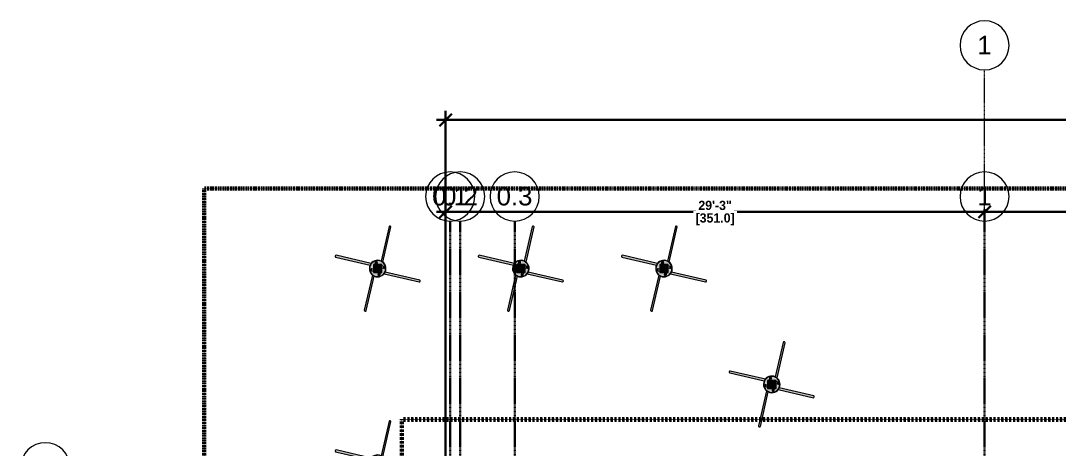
# Model space of a CAD drawing. Header units: inches. Extents: x -4124 to -1807, y 11006 to 12379.
# Drawn here: x -4109 to -3433, y 12099 to 12378 of the extents above; entities that cross this region are included whole.
import ezdxf

# ---------------------------------------------------------------- set-up
doc = ezdxf.new("R2010")
doc.units = ezdxf.units.IN
doc.header["$MEASUREMENT"] = 0
for name, pattern in [('Dash 1_16_', [0.125, 0.0625, -0.0625]), ('Double Dash 3_8_', [1, 0.375, -0.125, 0.125, -0.125, 0.125, -0.125]), ('Grid Line 1_2_', [0.875, 0.5, -0.125, 0.125, -0.125]), ('Grid Line 1_2__2_', [0.875, 0.5, -0.125, 0.125, -0.125])]:
    doc.linetypes.add(name, pattern=pattern)
for name, color, linetype, lineweight in [('0-1', 7, 'Continuous', 5), ('0-3', 130, 'Double Dash 3_8_', 60), ('0-4', 165, 'Continuous', 5), ('0-5', 8, 'Continuous', 9), ('A-ANNO-DIMS-1', 211, 'Continuous', 30), ('C-PROP-LINE-1', 130, 'Double Dash 3_8_', 60), ('C-PROP-LINE-2', 130, 'Dash 1_16_', 60), ('S-FNDN-3', 7, 'Continuous', 9), ('S-FNDN-5', 31, 'Continuous', 9), ('S-GRID-1', 1, 'Grid Line 1_2_', 9), ('S-GRID-2', 1, 'Grid Line 1_2__2_', 30), ('S-GRID-IDEN', 1, 'Continuous', 9), ('S-GRID-IDEN-1', 147, 'Continuous', 9)]:
    doc.layers.add(name, color=color, linetype=linetype, lineweight=lineweight)
doc.styles.add('Arial', font='arial.ttf', dxfattribs={"height": 12})
doc.styles.add('Century Gothic_B', font='GOTHICB.TTF', dxfattribs={"height": 6})
doc.dimstyles.new('OD__1_16__Tol__', dxfattribs={"dimscale": 12, "dimtxt": 6.26501, "dimasz": 0.666667, "dimexe": 0.5, "dimexo": 0.333333, "dimgap": 0.083333, "dimtad": 1, "dimdec": 4, "dimrnd": 0.0625, "dimzin": 3, "dimdsep": 46, "dimlunit": 4, "dimtxsty": 'Century Gothic_B', "dimblk1": 'OBLIQUE', "dimblk2": 'OBLIQUE', "dimsah": 1, "dimcen": 0.09, "dimdle": 0.5, "dimazin": 0, "dimtfac": 1, "dimtdec": 4, "dimtix": 1, "dimtmove": 0, "dimatfit": 3, "dimfxl": 1, "dimtvp": 1, "dimtfill": 1, "dimfrac": 2, "dimtolj": 1, "dimtzin": 0, "dimlwd": 30, "dimlwe": 30, "dimarcsym": 2})

# ---------------------------------------------------------------- blocks, each defined once
blk = doc.blocks.new('Family - ___-1878357-ENLARGED FLOOR PLAN - BASEMENT - EAST')
at = {"layer": 'C-PROP-LINE-1'}
for p, q in [((-3989.61, 12268.69), (-1871.63, 12268.69)), ((-3989.61, 12268.69), (-3989.45, 12118.59)), ((-3989.45, 12118.59), (-3989.42, 12089.69))]:
    blk.add_line(p, q, dxfattribs=at)
blk = doc.blocks.new('Family - ___-2835860-ENLARGED FLOOR PLAN - BASEMENT - EAST')
at = {"layer": 'C-PROP-LINE-2'}
for p in [(-2638.11, 12118.09), (-3860.72, 11547.59)]:
    blk.add_line(p, (-3860.72, 12118.09), dxfattribs=at)
blk = doc.blocks.new('Family - ___-2835932-ENLARGED FLOOR PLAN - BASEMENT - EAST')
at = {"layer": 'C-PROP-LINE-2'}
for p in [(-2067.92, 12118.59), (-3860.72, 11070.36)]:
    blk.add_line(p, (-3860.72, 12118.59), dxfattribs=at)
blk = doc.blocks.new('Grid - Grid Head - Circle-50561-ENLARGED FLOOR PLAN - BASEMENT - EAST')
at = {"layer": 'S-GRID-IDEN-1'}
for start, end in [(360, 180), (180, 360)]:
    blk.add_arc((0, 0), 0.25, start, end, dxfattribs=at)
blk = doc.blocks.new('CTR - 1st Phase - Shell_rvt-1-ENLARGED FLOOR PLAN - BASEMENT - EAST')
at = {"layer": 'S-GRID-1'}
blk.add_line((-3481.32, 11005.88), (-3481.32, 12345.93), dxfattribs=at)
at = {"layer": '0-3'}
for name in ['Family - ___-1878357-ENLARGED FLOOR PLAN - BASEMENT - EAST', 'Family - ___-2835932-ENLARGED FLOOR PLAN - BASEMENT - EAST', 'Family - ___-2835860-ENLARGED FLOOR PLAN - BASEMENT - EAST']:
    blk.add_blockref(name, (0, 0), dxfattribs=at)
at = {"layer": '0-4', "xscale": 63.99999999999997, "yscale": 63.99999999999997, "zscale": 63.99999999999997}
blk.add_blockref('Grid - Grid Head - Circle-50561-ENLARGED FLOOR PLAN - BASEMENT - EAST', (-3481.32, 12361.93), dxfattribs=at)
at = {"layer": 'S-GRID-IDEN', "insert": (-3486.08, 12368.12), "char_height": 12, "width": 11.312, "attachment_point": 1, "style": 'Arial'}
blk.add_mtext('1', dxfattribs=at)
blk = doc.blocks.new('316600 - Special Foundations - Diamond Pier - Generic - 316600 - Special Foundations - Diamond Pier - Generic-562664-ENLARGED FLOOR PLAN - BASEMENT - EAST')
at = {"layer": 'S-FNDN-5'}
h = blk.add_hatch(color=256, dxfattribs=at)
h.paths.add_polyline_path([(0.2, -4.04), (0.25, -3.92), (0.34, -3.82), (0.46, -3.75), (0.6, -3.7), (0.76, -3.69), (0.92, -3.71), (1.09, -2.99), (0.75, -3.05), (0.6, -3.12), (0.42, -3.29), (0.39, -3.32), (0.34, -3.45), (0.25, -3.83)], flags=0)
h.paths.add_polyline_path([(2.83, 4.55), (8.18, 27.69), (8.02, 27.71), (7.84, 27.69), (7.69, 27.64), (7.58, 27.56), (7.5, 27.45), (7.43, 27.21), (2.28, 4.86), (2.77, 4.58)], flags=0)
h = blk.add_hatch(color=256, dxfattribs=at)
h.paths.add_polyline_path([(1.42, -4.32), (1.63, -3.32), (1.59, -3.21), (1.51, -3.11), (1.32, -3.02), (1.18, -2.99), (1.09, -2.99), (0.92, -3.71), (1.07, -3.76), (1.21, -3.84), (1.32, -3.95), (1.39, -4.07), (1.43, -4.19)], flags=0)
h.paths.add_polyline_path([(3.39, 4.19), (8.69, 27.21), (8.65, 27.33), (8.58, 27.45), (8.47, 27.56), (8.33, 27.64), (8.18, 27.69), (2.83, 4.55), (3.36, 4.23), (3.38, 4.2)], flags=0)
h = blk.add_hatch(color=256, dxfattribs=at)
h.paths.add_polyline_path([(4.04, 0.2), (3.92, 0.25), (3.82, 0.34), (3.75, 0.46), (3.7, 0.6), (3.69, 0.76), (3.71, 0.92), (2.99, 1.09), (3.06, 0.75), (3.13, 0.6), (3.28, 0.43), (3.36, 0.37), (3.45, 0.34), (3.95, 0.22)], flags=0)
h.paths.add_polyline_path([(-4.87, 2.26), (-4.65, 2.73), (-4.57, 2.84), (-27.69, 8.18), (-27.71, 8.02), (-27.69, 7.84), (-27.64, 7.69), (-27.56, 7.58), (-27.45, 7.5), (-27.21, 7.43), (-5.06, 2.31)], flags=0)
h = blk.add_hatch(color=256, dxfattribs=at)
h.paths.add_polyline_path([(3.71, 0.92), (3.76, 1.07), (3.84, 1.21), (3.95, 1.32), (4.07, 1.39), (4.19, 1.43), (4.19, 1.45), (3.3, 1.63), (3.18, 1.59), (3.08, 1.48), (3.01, 1.32), (2.99, 1.19), (3.01, 1.08), (3.69, 0.93)], flags=0)
h.paths.add_polyline_path([(-4.57, 2.84), (-4.15, 3.38), (-27.21, 8.69), (-27.33, 8.65), (-27.45, 8.58), (-27.56, 8.47), (-27.64, 8.33), (-27.69, 8.18), (-4.71, 2.87)], flags=0)
h = blk.add_hatch(color=256, dxfattribs=at)
h.paths.add_polyline_path([(-8.18, -27.69), (-2.83, -4.55), (-3.36, -4.23), (-3.39, -4.19), (-8.69, -27.21), (-8.65, -27.33), (-8.58, -27.45), (-8.47, -27.56), (-8.33, -27.64)], flags=0)
h.paths.add_polyline_path([(-1.09, 2.99), (-0.92, 3.71), (-1.07, 3.76), (-1.21, 3.84), (-1.32, 3.95), (-1.39, 4.07), (-1.43, 4.19), (-1.45, 4.19), (-1.63, 3.32), (-1.59, 3.21), (-1.51, 3.11), (-1.32, 3.02), (-1.18, 2.99)], flags=0)
h = blk.add_hatch(color=256, dxfattribs=at)
h.paths.add_polyline_path([(-8.02, -27.71), (-7.84, -27.69), (-7.69, -27.64), (-7.58, -27.56), (-7.5, -27.45), (-7.43, -27.21), (-2.28, -4.86), (-2.83, -4.55), (-8.18, -27.69)], flags=0)
h.paths.add_polyline_path([(-1.09, 2.99), (-0.75, 3.05), (-0.6, 3.12), (-0.42, 3.29), (-0.39, 3.32), (-0.34, 3.45), (-0.25, 3.92), (-0.34, 3.82), (-0.46, 3.75), (-0.6, 3.7), (-0.76, 3.69), (-0.92, 3.71), (-1.07, 3.05)], flags=0)
for points in [[(-0.46, -5.39), (1.08, -5.3), (2.53, -4.78), (3.8, -3.84), (4.75, -2.56), (5.27, -1.22), (5.08, -1.17), (4.5, -2.61), (3.59, -3.76), (2.44, -4.61), (1.02, -5.11), (-0.46, -5.19), (-1.88, -4.86), (-3.25, -4.06), (-4.21, -3.07), (-4.91, -1.76), (-5.2, -0.3), (-5.08, 1.17), (-5.27, 1.21), (-5.4, -0.32), (-5.09, -1.84), (-4.32, -3.24), (-3.23, -4.32), (-1.88, -5.06), (-0.46, -5.39)], [(5.27, -1.22), (5.4, 0.32), (5.09, 1.84), (4.36, 3.2), (3.23, 4.32), (1.88, 5.06), (0.43, 5.39), (-1.08, 5.3), (-2.53, 4.78), (-3.81, 3.82), (-4.75, 2.56), (-5.27, 1.22), (-5.08, 1.17), (-4.5, 2.61), (-3.59, 3.76), (-2.44, 4.61), (-1.04, 5.11), (0.44, 5.19), (1.88, 4.86), (3.25, 4.06), (4.21, 3.07), (4.91, 1.76), (5.2, 0.3), (5.08, -1.17), (5.23, -1.21)], [(2.24, -2.62), (2.77, -2.62), (2.77, 2.62), (-2.77, 2.62), (-2.77, -2.62), (1.81, -2.62)], [(-0.76, 3.69), (-0.55, 3.72), (-0.46, 3.75), (-0.34, 3.82), (-0.25, 3.94), (-0.2, 4.04), (-0.2, 4.19), (-0.25, 4.32), (-0.34, 4.44), (-0.46, 4.54), (-0.6, 4.61), (-0.84, 4.66), (-0.96, 4.66), (-1.07, 4.64), (-1.21, 4.58), (-1.32, 4.49), (-1.39, 4.38), (-1.42, 4.32), (-1.42, 4.17), (-1.37, 4.03), (-1.29, 3.92), (-1.17, 3.82), (-0.96, 3.73), (-0.84, 3.7), (-0.77, 3.69)], [(4.16, 0.2), (4.32, 0.25), (4.44, 0.34), (4.51, 0.42), (4.59, 0.55), (4.66, 0.82), (4.66, 0.87), (4.64, 1.07), (4.61, 1.17), (4.53, 1.29), (4.43, 1.37), (4.32, 1.42), (4.11, 1.41), (4.02, 1.37), (3.92, 1.29), (3.82, 1.17), (3.75, 1.03), (3.7, 0.82), (3.7, 0.71), (3.71, 0.58), (3.76, 0.43), (3.86, 0.3), (3.97, 0.23), (4.1, 0.2)], [(-4.19, -1.43), (-4.02, -1.37), (-3.92, -1.29), (-3.82, -1.17), (-3.75, -1.03), (-3.7, -0.82), (-3.69, -0.76), (-3.72, -0.55), (-3.76, -0.43), (-3.86, -0.3), (-3.97, -0.23), (-4.1, -0.2), (-4.22, -0.21), (-4.32, -0.25), (-4.43, -0.33), (-4.54, -0.46), (-4.61, -0.6), (-4.66, -0.82), (-4.66, -0.87), (-4.64, -1.05), (-4.61, -1.17), (-4.53, -1.29), (-4.38, -1.39), (-4.32, -1.42), (-4.21, -1.43)], [(0.87, -4.66), (1.07, -4.64), (1.21, -4.58), (1.32, -4.49), (1.39, -4.38), (1.42, -4.32), (1.42, -4.17), (1.39, -4.07), (1.32, -3.95), (1.17, -3.82), (0.96, -3.73), (0.84, -3.7), (0.71, -3.7), (0.58, -3.71), (0.46, -3.75), (0.31, -3.86), (0.25, -3.92), (0.2, -4.04), (0.2, -4.19), (0.25, -4.32), (0.34, -4.44), (0.46, -4.54), (0.6, -4.61), (0.84, -4.66)]]:
    blk.add_hatch(color=256, dxfattribs=at).paths.add_polyline_path(points, flags=0)
h = blk.add_hatch(color=256, dxfattribs=at)
h.paths.add_polyline_path([(-0.44, -5.19), (1.07, -5.09), (2.44, -4.61), (3.67, -3.69), (4.57, -2.48), (5.08, -1.17), (2.77, -0.64), (2.77, -2.62), (-2.77, -2.62), (-2.77, 0.64), (-5.08, 1.17), (-5.2, -0.3), (-4.91, -1.76), (-4.19, -3.09), (-3.16, -4.14), (-1.88, -4.86), (-0.46, -5.19)], flags=0)
h.paths.add_polyline_path([(0.87, -4.66), (0.6, -4.61), (0.46, -4.54), (0.34, -4.44), (0.25, -4.32), (0.23, -4.29), (0.2, -4.16), (0.24, -3.89), (0.39, -3.32), (0.48, -3.21), (0.66, -3.1), (0.84, -3.03), (1.09, -2.99), (1.32, -3.02), (1.4, -3.04), (1.52, -3.12), (1.6, -3.23), (1.63, -3.32), (1.62, -3.44), (1.37, -4.43), (1.21, -4.58), (1.07, -4.64), (0.89, -4.66)], flags=0)
h.paths.add_polyline_path([(-3.3, -1.63), (-3.43, -1.63), (-4.43, -1.37), (-4.53, -1.29), (-4.61, -1.17), (-4.65, -1.02), (-4.65, -0.76), (-4.61, -0.6), (-4.54, -0.46), (-4.43, -0.33), (-4.32, -0.25), (-4.19, -0.21), (-4.1, -0.2), (-3.92, -0.23), (-3.32, -0.39), (-3.22, -0.48), (-3.12, -0.6), (-3.04, -0.83), (-2.99, -1.09), (-3.03, -1.4), (-3.03, -1.4), (-3.09, -1.52), (-3.22, -1.61), (-3.3, -1.63)], flags=0)
h = blk.add_hatch(color=256, dxfattribs=at)
h.paths.add_polyline_path([(5.08, -1.17), (5.2, 0.3), (4.91, 1.76), (4.21, 3.07), (3.16, 4.14), (1.88, 4.86), (0.43, 5.19), (-1.07, 5.09), (-2.44, 4.61), (-3.67, 3.69), (-4.57, 2.48), (-5.08, 1.17), (-2.77, 0.64), (-2.77, 2.62), (2.77, 2.62), (2.77, -0.64), (4.73, -1.09)], flags=0)
h.paths.add_polyline_path([(4.16, 0.2), (3.92, 0.23), (3.32, 0.39), (3.22, 0.48), (3.12, 0.6), (3.04, 0.83), (2.99, 1.09), (3.03, 1.4), (3.03, 1.4), (3.09, 1.52), (3.22, 1.61), (3.3, 1.63), (3.43, 1.63), (4.43, 1.37), (4.53, 1.29), (4.64, 1.07), (4.65, 1.02), (4.66, 0.82), (4.64, 0.71), (4.59, 0.55), (4.43, 0.33), (4.32, 0.25), (4.19, 0.21)], flags=0)
h.paths.add_polyline_path([(-1.09, 2.99), (-1.32, 3.02), (-1.4, 3.04), (-1.52, 3.12), (-1.6, 3.23), (-1.63, 3.32), (-1.62, 3.44), (-1.37, 4.43), (-1.21, 4.58), (-1.07, 4.64), (-0.89, 4.66), (-0.76, 4.65), (-0.6, 4.61), (-0.46, 4.54), (-0.34, 4.44), (-0.25, 4.32), (-0.23, 4.29), (-0.2, 4.16), (-0.24, 3.89), (-0.39, 3.32), (-0.48, 3.21), (-0.66, 3.1), (-0.84, 3.03), (-1.08, 2.99)], flags=0)
h = blk.add_hatch(color=256, dxfattribs=at)
h.paths.add_polyline_path([(27.21, -8.69), (27.33, -8.65), (27.45, -8.58), (27.56, -8.47), (27.64, -8.33), (27.69, -8.18), (4.57, -2.84), (4.15, -3.38), (27.08, -8.68)], flags=0)
h.paths.add_polyline_path([(-3.3, -1.63), (-3.18, -1.59), (-3.08, -1.48), (-3.01, -1.32), (-2.99, -1.19), (-3.01, -1.08), (-3.71, -0.92), (-3.76, -1.07), (-3.84, -1.21), (-3.95, -1.32), (-4.07, -1.39), (-4.19, -1.43), (-4.19, -1.45), (-3.43, -1.63)], flags=0)
h = blk.add_hatch(color=256, dxfattribs=at)
h.paths.add_polyline_path([(27.69, -8.18), (27.71, -8.02), (27.69, -7.84), (27.64, -7.69), (27.56, -7.58), (27.45, -7.5), (27.21, -7.43), (4.86, -2.28), (4.65, -2.73), (4.57, -2.84), (17.85, -5.91)], flags=0)
h.paths.add_polyline_path([(-2.99, -1.09), (-3.06, -0.75), (-3.13, -0.6), (-3.28, -0.43), (-3.36, -0.37), (-3.45, -0.34), (-3.92, -0.25), (-3.82, -0.34), (-3.75, -0.46), (-3.7, -0.6), (-3.69, -0.76), (-3.71, -0.92), (-2.99, -1.09)], flags=0)
at = {"layer": 'S-FNDN-3'}
for p, q in [((7.46, 27.36), (2.26, 4.87)), ((3.39, 4.19), (8.68, 27.08)), ((-27.36, 7.46), (-4.87, 2.26)), ((-4.15, 3.38), (-27.08, 8.68)), ((2.77, 2.62), (-2.77, 2.62)), ((-2.77, 2.62), (-2.77, -2.62)), ((-1.42, 4.32), (-1.77, 2.8)), ((-0.47, 2.87), (-0.2, 4.04)), ((2.77, -2.62), (2.77, 2.62)), ((4.32, 1.42), (2.8, 1.77)), ((2.88, 0.47), (4.04, 0.2)), ((-3.39, -4.19), (-8.68, -27.08)), ((-7.46, -27.36), (-2.26, -4.87)), ((-4.32, -1.42), (-2.8, -1.77)), ((-2.88, -0.47), (-4.04, -0.2)), ((-2.77, -2.62), (2.77, -2.62)), ((0.47, -2.87), (0.2, -4.04)), ((1.42, -4.32), (1.77, -2.8)), ((4.15, -3.38), (27.08, -8.68)), ((27.36, -7.46), (4.87, -2.26))]:
    blk.add_line(p, q, dxfattribs=at)
for radius, start, end in [(5.41, 166.9807, 346.9807), (5.41, 346.9807, 166.9807), (5.21, 166.9807, 346.9807), (5.21, 346.9807, 166.9807)]:
    blk.add_arc((0, 0), radius, start, end, dxfattribs=at)
for centre, major_axis, start_param, end_param in [((8.07, 27.22), (-0.609, 0.141), 4.712389, 6.283185), ((8.07, 27.22), (-0.609, 0.141), 3.141593, 4.712389), ((-27.22, 8.07), (0.141, 0.609), 1.570796, 3.141593), ((-27.22, 8.07), (0.141, 0.609), 0, 1.570796), ((-0.81, 4.18), (-0.609, 0.141), 4.712389, 7.853982), ((-0.81, 4.18), (-0.609, 0.141), 1.570796, 4.712389), ((4.18, 0.81), (0.141, 0.609), 1.570796, 4.712389), ((4.18, 0.81), (0.141, 0.609), 4.712389, 7.853982), ((-4.18, -0.81), (0.141, 0.609), 1.570796, 4.712389), ((-4.18, -0.81), (0.141, 0.609), 4.712389, 7.853982), ((0.81, -4.18), (-0.609, 0.141), 4.712389, 7.853982), ((0.81, -4.18), (-0.609, 0.141), 1.570796, 4.712389), ((27.22, -8.07), (0.141, 0.609), 3.141593, 4.712389), ((27.22, -8.07), (0.141, 0.609), 4.712389, 6.283185), ((-8.07, -27.22), (-0.609, 0.141), 0, 1.570796), ((-8.07, -27.22), (-0.609, 0.141), 1.570796, 3.141593)]:
    blk.add_ellipse(centre, major_axis=major_axis, ratio=0.764544, start_param=start_param, end_param=end_param, dxfattribs=at)
blk = doc.blocks.new('316600 - Special Foundations - Diamond Pier - Generic - 316600 - Special Foundations - Diamond Pier - Generic-V15-ENLARGED FLOOR PLAN - BASEMENT - EAST')
at = {"layer": 'S-FNDN-5'}
h = blk.add_hatch(color=256, dxfattribs=at)
h.paths.add_polyline_path([(0.2, -4.04), (0.25, -3.92), (0.34, -3.82), (0.46, -3.75), (0.6, -3.7), (0.76, -3.69), (0.92, -3.71), (1.09, -2.99), (0.75, -3.05), (0.6, -3.12), (0.42, -3.29), (0.39, -3.32), (0.34, -3.45), (0.23, -3.92)], flags=0)
h.paths.add_polyline_path([(2.83, 4.55), (8.18, 27.69), (8.02, 27.71), (7.84, 27.69), (7.69, 27.64), (7.58, 27.56), (7.5, 27.45), (7.43, 27.21), (2.28, 4.86), (2.72, 4.61)], flags=0)
h = blk.add_hatch(color=256, dxfattribs=at)
h.paths.add_polyline_path([(1.42, -4.32), (1.63, -3.32), (1.59, -3.21), (1.51, -3.11), (1.32, -3.02), (1.18, -2.99), (1.09, -2.99), (0.92, -3.71), (1.07, -3.76), (1.21, -3.84), (1.32, -3.95), (1.39, -4.07), (1.43, -4.19)], flags=0)
h.paths.add_polyline_path([(3.39, 4.19), (8.69, 27.21), (8.65, 27.33), (8.58, 27.45), (8.47, 27.56), (8.33, 27.64), (8.18, 27.69), (2.83, 4.55), (3.36, 4.23), (3.38, 4.2)], flags=0)
h = blk.add_hatch(color=256, dxfattribs=at)
h.paths.add_polyline_path([(4.04, 0.2), (3.92, 0.25), (3.82, 0.34), (3.75, 0.46), (3.7, 0.6), (3.69, 0.76), (3.71, 0.92), (2.99, 1.09), (3.06, 0.75), (3.13, 0.6), (3.28, 0.43), (3.36, 0.37), (3.45, 0.34), (3.95, 0.22)], flags=0)
h.paths.add_polyline_path([(-4.87, 2.26), (-4.65, 2.73), (-4.57, 2.84), (-27.69, 8.18), (-27.71, 8.02), (-27.68, 7.81), (-27.64, 7.69), (-27.56, 7.58), (-27.45, 7.5), (-27.21, 7.43), (-5.08, 2.31)], flags=0)
h = blk.add_hatch(color=256, dxfattribs=at)
h.paths.add_polyline_path([(3.71, 0.92), (3.76, 1.07), (3.84, 1.21), (3.95, 1.32), (4.07, 1.39), (4.19, 1.43), (4.19, 1.45), (3.3, 1.63), (3.18, 1.59), (3.08, 1.48), (3.01, 1.32), (2.99, 1.19), (3.01, 1.08), (3.69, 0.93)], flags=0)
h.paths.add_polyline_path([(-4.57, 2.84), (-4.15, 3.38), (-27.21, 8.69), (-27.33, 8.65), (-27.45, 8.58), (-27.56, 8.47), (-27.64, 8.33), (-27.69, 8.18), (-4.71, 2.87)], flags=0)
h = blk.add_hatch(color=256, dxfattribs=at)
h.paths.add_polyline_path([(-8.18, -27.69), (-2.83, -4.55), (-3.36, -4.23), (-3.39, -4.19), (-8.69, -27.21), (-8.65, -27.33), (-8.58, -27.45), (-8.47, -27.56), (-8.33, -27.64)], flags=0)
h.paths.add_polyline_path([(-1.09, 2.99), (-0.92, 3.71), (-1.07, 3.76), (-1.21, 3.84), (-1.32, 3.95), (-1.39, 4.07), (-1.43, 4.19), (-1.45, 4.19), (-1.63, 3.32), (-1.59, 3.21), (-1.46, 3.08), (-1.32, 3.02), (-1.18, 2.99)], flags=0)
h = blk.add_hatch(color=256, dxfattribs=at)
h.paths.add_polyline_path([(-8.02, -27.71), (-7.84, -27.69), (-7.69, -27.64), (-7.58, -27.56), (-7.5, -27.45), (-7.43, -27.21), (-2.28, -4.86), (-2.83, -4.55), (-8.18, -27.69)], flags=0)
h.paths.add_polyline_path([(-1.09, 2.99), (-0.75, 3.05), (-0.6, 3.12), (-0.42, 3.29), (-0.39, 3.32), (-0.34, 3.45), (-0.25, 3.92), (-0.34, 3.82), (-0.46, 3.75), (-0.6, 3.7), (-0.76, 3.69), (-0.92, 3.71), (-1.07, 3.05)], flags=0)
for points in [[(-0.46, -5.39), (1.08, -5.3), (2.53, -4.78), (3.81, -3.82), (4.75, -2.56), (5.27, -1.22), (5.08, -1.17), (4.5, -2.61), (3.59, -3.76), (2.44, -4.61), (1.04, -5.11), (-0.46, -5.19), (-1.88, -4.86), (-3.25, -4.06), (-4.21, -3.07), (-4.91, -1.76), (-5.2, -0.3), (-5.08, 1.17), (-5.27, 1.21), (-5.4, -0.32), (-5.09, -1.84), (-4.32, -3.24), (-3.23, -4.32), (-1.88, -5.06), (-0.46, -5.39)], [(5.27, -1.22), (5.4, 0.32), (5.09, 1.84), (4.32, 3.24), (3.23, 4.32), (1.88, 5.06), (0.43, 5.39), (-1.08, 5.3), (-2.53, 4.78), (-3.77, 3.87), (-4.75, 2.56), (-5.27, 1.22), (-5.08, 1.17), (-4.5, 2.61), (-3.64, 3.73), (-2.44, 4.61), (-1.04, 5.11), (0.46, 5.19), (1.88, 4.86), (3.25, 4.06), (4.21, 3.07), (4.91, 1.76), (5.2, 0.3), (5.08, -1.17), (5.23, -1.21)], [(0.2, -2.62), (2.77, -2.62), (2.77, 2.62), (-2.77, 2.62), (-2.77, -2.62), (-0.2, -2.62)], [(-0.76, 3.69), (-0.55, 3.72), (-0.46, 3.75), (-0.34, 3.82), (-0.25, 3.92), (-0.2, 4.04), (-0.2, 4.19), (-0.25, 4.32), (-0.34, 4.44), (-0.46, 4.54), (-0.6, 4.61), (-0.84, 4.66), (-0.96, 4.66), (-1.07, 4.64), (-1.21, 4.58), (-1.32, 4.49), (-1.39, 4.38), (-1.42, 4.32), (-1.42, 4.17), (-1.37, 4.03), (-1.29, 3.92), (-1.17, 3.82), (-0.96, 3.73), (-0.84, 3.7), (-0.77, 3.69)], [(4.16, 0.2), (4.32, 0.25), (4.44, 0.34), (4.51, 0.42), (4.59, 0.55), (4.66, 0.82), (4.66, 0.87), (4.64, 1.07), (4.61, 1.17), (4.53, 1.29), (4.43, 1.37), (4.32, 1.42), (4.11, 1.41), (4.02, 1.37), (3.92, 1.29), (3.82, 1.17), (3.75, 1.03), (3.7, 0.82), (3.7, 0.71), (3.71, 0.58), (3.76, 0.43), (3.86, 0.3), (3.97, 0.23), (4.1, 0.2)], [(-4.19, -1.43), (-4.02, -1.37), (-3.92, -1.29), (-3.82, -1.17), (-3.75, -1.03), (-3.7, -0.82), (-3.69, -0.76), (-3.72, -0.55), (-3.76, -0.43), (-3.86, -0.3), (-3.97, -0.23), (-4.1, -0.2), (-4.22, -0.21), (-4.32, -0.25), (-4.43, -0.33), (-4.54, -0.46), (-4.61, -0.6), (-4.66, -0.82), (-4.66, -0.92), (-4.65, -1.02), (-4.61, -1.17), (-4.53, -1.29), (-4.38, -1.39), (-4.32, -1.42)], [(0.87, -4.66), (1.07, -4.64), (1.21, -4.58), (1.32, -4.49), (1.39, -4.38), (1.42, -4.32), (1.42, -4.17), (1.38, -4.04), (1.29, -3.92), (1.17, -3.82), (0.96, -3.73), (0.84, -3.7), (0.71, -3.7), (0.58, -3.71), (0.46, -3.75), (0.31, -3.86), (0.25, -3.94), (0.2, -4.04), (0.2, -4.19), (0.25, -4.32), (0.34, -4.44), (0.46, -4.54), (0.6, -4.61), (0.84, -4.66)]]:
    blk.add_hatch(color=256, dxfattribs=at).paths.add_polyline_path(points, flags=0)
h = blk.add_hatch(color=256, dxfattribs=at)
h.paths.add_polyline_path([(-0.44, -5.19), (1.07, -5.09), (2.44, -4.61), (3.67, -3.69), (4.57, -2.48), (5.08, -1.17), (2.77, -0.64), (2.77, -2.62), (-2.77, -2.62), (-2.77, 0.64), (-5.08, 1.17), (-5.2, -0.3), (-4.91, -1.76), (-4.19, -3.09), (-3.16, -4.14), (-1.88, -4.86), (-0.46, -5.19)], flags=0)
h.paths.add_polyline_path([(0.87, -4.66), (0.6, -4.61), (0.46, -4.54), (0.34, -4.44), (0.25, -4.32), (0.23, -4.29), (0.2, -4.16), (0.24, -3.89), (0.39, -3.32), (0.48, -3.21), (0.66, -3.1), (0.84, -3.03), (1.09, -2.99), (1.32, -3.02), (1.4, -3.04), (1.52, -3.12), (1.6, -3.23), (1.63, -3.32), (1.62, -3.44), (1.37, -4.43), (1.21, -4.58), (1.07, -4.64), (0.89, -4.66)], flags=0)
h.paths.add_polyline_path([(-3.3, -1.63), (-3.43, -1.63), (-4.43, -1.37), (-4.53, -1.29), (-4.61, -1.17), (-4.66, -0.92), (-4.65, -0.76), (-4.61, -0.6), (-4.54, -0.46), (-4.43, -0.33), (-4.32, -0.25), (-4.19, -0.21), (-4.1, -0.2), (-3.92, -0.23), (-3.32, -0.39), (-3.22, -0.48), (-3.12, -0.6), (-3.04, -0.83), (-2.99, -1.09), (-3.03, -1.4), (-3.05, -1.44), (-3.09, -1.52), (-3.19, -1.6), (-3.3, -1.63)], flags=0)
h = blk.add_hatch(color=256, dxfattribs=at)
h.paths.add_polyline_path([(5.08, -1.17), (5.2, 0.3), (4.91, 1.76), (4.19, 3.09), (3.16, 4.14), (1.88, 4.86), (0.34, 5.19), (-1.07, 5.09), (-2.44, 4.61), (-3.64, 3.73), (-4.57, 2.48), (-5.08, 1.17), (-2.77, 0.64), (-2.77, 2.62), (2.77, 2.62), (2.77, -0.64), (4.73, -1.09)], flags=0)
h.paths.add_polyline_path([(4.16, 0.2), (3.92, 0.23), (3.32, 0.39), (3.22, 0.48), (3.12, 0.6), (3.04, 0.83), (2.99, 1.09), (3.03, 1.4), (3.03, 1.4), (3.09, 1.52), (3.22, 1.61), (3.3, 1.63), (3.43, 1.63), (4.43, 1.37), (4.53, 1.29), (4.64, 1.07), (4.65, 1.02), (4.66, 0.82), (4.64, 0.71), (4.59, 0.55), (4.43, 0.33), (4.32, 0.25), (4.19, 0.21)], flags=0)
h.paths.add_polyline_path([(-1.09, 2.99), (-1.32, 3.02), (-1.46, 3.08), (-1.51, 3.11), (-1.59, 3.21), (-1.63, 3.32), (-1.62, 3.44), (-1.37, 4.43), (-1.21, 4.58), (-1.07, 4.64), (-0.89, 4.66), (-0.76, 4.65), (-0.6, 4.61), (-0.46, 4.54), (-0.34, 4.44), (-0.25, 4.32), (-0.23, 4.29), (-0.2, 4.16), (-0.24, 3.89), (-0.39, 3.32), (-0.48, 3.21), (-0.68, 3.08), (-0.84, 3.03), (-1.08, 2.99)], flags=0)
h = blk.add_hatch(color=256, dxfattribs=at)
h.paths.add_polyline_path([(27.21, -8.69), (27.33, -8.65), (27.45, -8.58), (27.56, -8.47), (27.64, -8.33), (27.69, -8.18), (4.57, -2.84), (4.15, -3.38), (27.08, -8.68)], flags=0)
h.paths.add_polyline_path([(-3.3, -1.63), (-3.19, -1.59), (-3.09, -1.51), (-3.01, -1.32), (-2.99, -1.19), (-3.01, -1.08), (-3.71, -0.92), (-3.76, -1.07), (-3.84, -1.21), (-3.95, -1.32), (-4.07, -1.39), (-4.19, -1.43), (-4.19, -1.45), (-3.43, -1.63)], flags=0)
h = blk.add_hatch(color=256, dxfattribs=at)
h.paths.add_polyline_path([(27.69, -8.18), (27.71, -8.02), (27.69, -7.84), (27.64, -7.69), (27.56, -7.58), (27.45, -7.5), (27.21, -7.43), (4.86, -2.28), (4.65, -2.73), (4.57, -2.84), (13.79, -4.97)], flags=0)
h.paths.add_polyline_path([(-2.99, -1.09), (-3.06, -0.75), (-3.13, -0.6), (-3.28, -0.43), (-3.36, -0.37), (-3.45, -0.34), (-3.92, -0.25), (-3.82, -0.34), (-3.75, -0.46), (-3.7, -0.6), (-3.69, -0.76), (-3.71, -0.92), (-2.99, -1.09)], flags=0)
at = {"layer": 'S-FNDN-3'}
for p, q in [((7.46, 27.36), (2.26, 4.87)), ((3.39, 4.19), (8.68, 27.08)), ((-27.36, 7.46), (-4.87, 2.26)), ((-4.15, 3.38), (-27.08, 8.68)), ((2.77, 2.62), (-2.77, 2.62)), ((-2.77, 2.62), (-2.77, -2.62)), ((-1.42, 4.32), (-1.77, 2.8)), ((-0.47, 2.87), (-0.2, 4.04)), ((2.77, -2.62), (2.77, 2.62)), ((4.32, 1.42), (2.8, 1.77)), ((2.88, 0.47), (4.04, 0.2)), ((-3.39, -4.19), (-8.68, -27.08)), ((-7.46, -27.36), (-2.26, -4.87)), ((-4.32, -1.42), (-2.8, -1.77)), ((-2.86, -0.48), (-4.04, -0.2)), ((-2.77, -2.62), (2.77, -2.62)), ((0.47, -2.87), (0.2, -4.04)), ((1.42, -4.32), (1.77, -2.8)), ((4.15, -3.38), (27.08, -8.68)), ((27.36, -7.46), (4.87, -2.26))]:
    blk.add_line(p, q, dxfattribs=at)
for radius, start, end in [(5.41, 166.9807, 346.9807), (5.41, 346.9807, 166.9807), (5.21, 166.9807, 346.9807), (5.21, 346.9807, 166.9807)]:
    blk.add_arc((0, 0), radius, start, end, dxfattribs=at)
for centre, major_axis, start_param, end_param in [((8.07, 27.22), (-0.609, 0.141), 4.712389, 6.283185), ((8.07, 27.22), (-0.609, 0.141), 3.141593, 4.712389), ((-27.22, 8.07), (0.141, 0.609), 1.570796, 3.141593), ((-27.22, 8.07), (0.141, 0.609), 0, 1.570796), ((-0.81, 4.18), (-0.609, 0.141), 4.712389, 7.853982), ((-0.81, 4.18), (-0.609, 0.141), 1.570796, 4.712389), ((4.18, 0.81), (0.141, 0.609), 1.570796, 4.712389), ((4.18, 0.81), (0.141, 0.609), 4.712389, 7.853982), ((-4.18, -0.81), (0.141, 0.609), 1.570796, 4.712389), ((-4.18, -0.81), (0.141, 0.609), 4.712389, 7.853982), ((0.81, -4.18), (-0.609, 0.141), 4.712389, 7.853982), ((0.81, -4.18), (-0.609, 0.141), 1.570796, 4.712389), ((27.22, -8.07), (0.141, 0.609), 3.141593, 4.712389), ((27.22, -8.07), (0.141, 0.609), 4.712389, 6.283185), ((-8.07, -27.22), (-0.609, 0.141), 0, 1.570796), ((-8.07, -27.22), (-0.609, 0.141), 1.570796, 3.141593)]:
    blk.add_ellipse(centre, major_axis=major_axis, ratio=0.764544, start_param=start_param, end_param=end_param, dxfattribs=at)
blk = doc.blocks.new('Grid - Grid Head - Circle-1738874-ENLARGED FLOOR PLAN - BASEMENT - EAST')
at = {"layer": 'S-GRID-IDEN-1'}
for start, end in [(360, 180), (180, 360)]:
    blk.add_arc((0, 0), 0.25, start, end, dxfattribs=at)
blk = doc.blocks.new('CTR - 1st Phase - Structure_rvt-1-ENLARGED FLOOR PLAN - BASEMENT - EAST')
at = {"layer": 'S-GRID-2'}
for p, q in [((-3829.32, 11005.88), (-3829.32, 12247.5)), ((-3822.82, 11005.88), (-3822.82, 12247.5)), ((-3787.32, 11005.88), (-3787.32, 12247.5)), ((-3481.32, 11005.88), (-3481.32, 12247.5))]:
    blk.add_line(p, q, dxfattribs=at)
at = {"layer": '0-4', "xscale": 63.99999999999997, "yscale": 63.99999999999997, "zscale": 63.99999999999997}
for p in [(-3829.32, 12263.5), (-3822.82, 12263.5), (-3787.32, 12263.5), (-3481.32, 12263.5)]:
    blk.add_blockref('Grid - Grid Head - Circle-1738874-ENLARGED FLOOR PLAN - BASEMENT - EAST', p, dxfattribs=at)
at = {"layer": '0-4', "xscale": 63.99999999999997, "yscale": 63.99999999999997, "zscale": 63.99999999999997, "rotation": 89.99999999999986}
blk.add_blockref('Grid - Grid Head - Circle-1738874-ENLARGED FLOOR PLAN - BASEMENT - EAST', (-4092.95, 12087.19), dxfattribs=at)
at = {"layer": '0-5'}
for name, p in [('316600 - Special Foundations - Diamond Pier - Generic - 316600 - Special Foundations - Diamond Pier - Generic-562664-ENLARGED FLOOR PLAN - BASEMENT - EAST', (-3876.55, 12216.57)), ('316600 - Special Foundations - Diamond Pier - Generic - 316600 - Special Foundations - Diamond Pier - Generic-562664-ENLARGED FLOOR PLAN - BASEMENT - EAST', (-3783.32, 12216.57)), ('316600 - Special Foundations - Diamond Pier - Generic - 316600 - Special Foundations - Diamond Pier - Generic-562664-ENLARGED FLOOR PLAN - BASEMENT - EAST', (-3690.09, 12216.57)), ('316600 - Special Foundations - Diamond Pier - Generic - 316600 - Special Foundations - Diamond Pier - Generic-V15-ENLARGED FLOOR PLAN - BASEMENT - EAST', (-3619.89, 12141.17)), ('316600 - Special Foundations - Diamond Pier - Generic - 316600 - Special Foundations - Diamond Pier - Generic-562664-ENLARGED FLOOR PLAN - BASEMENT - EAST', (-3876.55, 12089.81))]:
    blk.add_blockref(name, p, dxfattribs=at)
at = {"layer": 'S-GRID-IDEN', "char_height": 12, "attachment_point": 1, "style": 'Arial'}
for s, insert, width in [('0.1', (-3841.08, 12269.69), 28.28), ('0.2', (-3834.58, 12269.69), 28.28), ('0.3', (-3799.08, 12269.69), 28.28), ('1', (-3486.08, 12269.69), 11.312)]:
    blk.add_mtext(s, dxfattribs=dict(at, insert=insert, width=width))
blk = doc.blocks.new('_Oblique')
at = {"color": 0, "linetype": 'ByBlock', "lineweight": -2}
blk.add_line((-0.5, -0.5), (0.5, 0.5), dxfattribs=at)
blk = doc.blocks.new('DIMBLOCK15-ENLARGED FLOOR PLAN - BASEMENT - EAST')
at = {"layer": 'A-ANNO-DIMS-1', "color": 0, "lineweight": 30, "transparency": 16777216}
for p, q in [((-3832.32, 12092.69), (-3832.32, 12319.37)), ((-1941.82, 12092.69), (-1941.82, 12319.37)), ((-3838.32, 12313.37), (-1935.82, 12313.37))]:
    blk.add_line(p, q, dxfattribs=at)
at = {"layer": 'Defpoints', "color": 0, "transparency": 16777216}
for p in [(-1941.82, 12313.37), (-3832.32, 12088.69), (-1941.82, 12088.69)]:
    blk.add_point(p, dxfattribs=at)
at = {"layer": 'A-ANNO-DIMS-1', "color": 0, "lineweight": 30, "transparency": 16777216, "xscale": 7.999999999999998, "yscale": 7.999999999999998, "zscale": 7.999999999999998, "rotation": 180}
blk.add_blockref('_Oblique', (-3832.32, 12313.37), dxfattribs=at)
at = {"layer": 'A-ANNO-DIMS-1', "color": 0, "lineweight": 30, "transparency": 16777216, "xscale": 7.999999999999998, "yscale": 7.999999999999998, "zscale": 7.999999999999998}
blk.add_blockref('_Oblique', (-1941.82, 12313.37), dxfattribs=at)
at = {"layer": 'A-ANNO-DIMS-1', "color": 0, "transparency": 16777216, "insert": (-2887.07, 12317.99), "char_height": 6, "attachment_point": 5, "style": 'Century Gothic_B', "bg_fill": 3, "box_fill_scale": 1.25, "bg_fill_color": 256, "bg_fill_true_color": 13158600, "bg_fill_transparency": 0}
blk.add_mtext('\\A1;157\'-6 1/2"', dxfattribs=at)
at = {"layer": 'A-ANNO-DIMS-1', "color": 0, "transparency": 16777216, "insert": (-2887.07, 12308.48), "char_height": 6, "attachment_point": 5, "style": 'Century Gothic_B', "bg_fill": 3, "box_fill_scale": 1.25, "bg_fill_color": 256, "bg_fill_true_color": 13158600, "bg_fill_transparency": 0}
blk.add_mtext('\\A1;[1890.5]', dxfattribs=at)
blk = doc.blocks.new('DIMBLOCK47-ENLARGED FLOOR PLAN - BASEMENT - EAST')
at = {"layer": 'A-ANNO-DIMS-1', "color": 0, "lineweight": 30, "transparency": 16777216}
for p, q in [((-3838.32, 12253.53), (-3475.32, 12253.53)), ((-3832.32, 12092.69), (-3832.32, 12259.53)), ((-3481.32, 12255.19), (-3481.32, 12247.53))]:
    blk.add_line(p, q, dxfattribs=at)
at = {"layer": 'Defpoints', "color": 0, "transparency": 16777216}
for p in [(-3481.32, 12259.19), (-3481.32, 12253.53), (-3832.32, 12088.69)]:
    blk.add_point(p, dxfattribs=at)
at = {"layer": 'A-ANNO-DIMS-1', "color": 0, "lineweight": 30, "transparency": 16777216, "xscale": 7.999999999999998, "yscale": 7.999999999999998, "zscale": 7.999999999999998, "rotation": 180}
blk.add_blockref('_Oblique', (-3832.32, 12253.53), dxfattribs=at)
at = {"layer": 'A-ANNO-DIMS-1', "color": 0, "lineweight": 30, "transparency": 16777216, "xscale": 7.999999999999998, "yscale": 7.999999999999998, "zscale": 7.999999999999998}
blk.add_blockref('_Oblique', (-3481.32, 12253.53), dxfattribs=at)
at = {"layer": 'A-ANNO-DIMS-1', "color": 0, "transparency": 16777216, "insert": (-3656.82, 12257.68), "char_height": 6, "attachment_point": 5, "style": 'Century Gothic_B', "bg_fill": 3, "box_fill_scale": 1.25, "bg_fill_color": 256, "bg_fill_true_color": 13158600, "bg_fill_transparency": 0}
blk.add_mtext('\\A1;29\'-3"', dxfattribs=at)
at = {"layer": 'A-ANNO-DIMS-1', "color": 0, "transparency": 16777216, "insert": (-3656.82, 12248.64), "char_height": 6, "attachment_point": 5, "style": 'Century Gothic_B', "bg_fill": 3, "box_fill_scale": 1.25, "bg_fill_color": 256, "bg_fill_true_color": 13158600, "bg_fill_transparency": 0}
blk.add_mtext('\\A1;[351.0]', dxfattribs=at)
blk = doc.blocks.new('DIMBLOCK48-ENLARGED FLOOR PLAN - BASEMENT - EAST')
at = {"layer": 'A-ANNO-DIMS-1', "color": 0, "lineweight": 30, "transparency": 16777216}
for p, q in [((-3487.32, 12253.53), (-3148.32, 12253.53)), ((-3481.32, 12255.19), (-3481.32, 12247.53)), ((-3154.32, 12255.19), (-3154.32, 12247.53))]:
    blk.add_line(p, q, dxfattribs=at)
at = {"layer": 'Defpoints', "color": 0, "transparency": 16777216}
for p in [(-3481.32, 12259.19), (-3154.32, 12259.19), (-3154.32, 12253.53)]:
    blk.add_point(p, dxfattribs=at)
at = {"layer": 'A-ANNO-DIMS-1', "color": 0, "lineweight": 30, "transparency": 16777216, "xscale": 7.999999999999998, "yscale": 7.999999999999998, "zscale": 7.999999999999998, "rotation": 180}
blk.add_blockref('_Oblique', (-3481.32, 12253.53), dxfattribs=at)
at = {"layer": 'A-ANNO-DIMS-1', "color": 0, "lineweight": 30, "transparency": 16777216, "xscale": 7.999999999999998, "yscale": 7.999999999999998, "zscale": 7.999999999999998}
blk.add_blockref('_Oblique', (-3154.32, 12253.53), dxfattribs=at)
at = {"layer": 'A-ANNO-DIMS-1', "color": 0, "transparency": 16777216, "insert": (-3317.82, 12257.68), "char_height": 6, "attachment_point": 5, "style": 'Century Gothic_B', "bg_fill": 3, "box_fill_scale": 1.25, "bg_fill_color": 256, "bg_fill_true_color": 13158600, "bg_fill_transparency": 0}
blk.add_mtext('\\A1;27\'-3"', dxfattribs=at)
at = {"layer": 'A-ANNO-DIMS-1', "color": 0, "transparency": 16777216, "insert": (-3317.82, 12248.64), "char_height": 6, "attachment_point": 5, "style": 'Century Gothic_B', "bg_fill": 3, "box_fill_scale": 1.25, "bg_fill_color": 256, "bg_fill_true_color": 13158600, "bg_fill_transparency": 0}
blk.add_mtext('\\A1;[327.0]', dxfattribs=at)

msp = doc.modelspace()

# ---------------------------------------------------------------- block references
at = {"layer": '0-1'}
for name in ['CTR - 1st Phase - Shell_rvt-1-ENLARGED FLOOR PLAN - BASEMENT - EAST', 'CTR - 1st Phase - Structure_rvt-1-ENLARGED FLOOR PLAN - BASEMENT - EAST']:
    msp.add_blockref(name, (0, 0), dxfattribs=at)

# ---------------------------------------------------------------- next in the draw order: dimensions: what is measured, and where the dimension line sits
at = {"layer": 'A-ANNO-DIMS-1'}
dim = msp.add_linear_dim(base=(-1941.82374, 12313.36512), p1=(-3832.32374, 12088.6894), p2=(-1941.82374, 12088.6894), dimstyle='OD__1_16__Tol__', override={"dimpost": '<>\\X', "dimfxl": 1890.5}, dxfattribs=at)
dim.commit()
dim.dimension.update_dxf_attribs({"geometry": 'DIMBLOCK15-ENLARGED FLOOR PLAN - BASEMENT - EAST', "text_midpoint": (-2887.07374, 12313.36512)})

# ---------------------------------------------------------------- next in the draw order: dimensions: what is measured, and where the dimension line sits
dim = msp.add_linear_dim(base=(-3481.32374, 12253.53087), p1=(-3832.32374, 12088.6894), p2=(-3481.32374, 12259.18772), dimstyle='OD__1_16__Tol__', override={"dimpost": '<>\\X', "dimfxl": 390.218758}, dxfattribs=at)
dim.commit()
dim.dimension.update_dxf_attribs({"geometry": 'DIMBLOCK47-ENLARGED FLOOR PLAN - BASEMENT - EAST', "text_midpoint": (-3656.82374, 12253.53087)})

# ---------------------------------------------------------------- next in the draw order: dimensions: what is measured, and where the dimension line sits
dim = msp.add_linear_dim(base=(-3154.32374, 12253.53087), p1=(-3481.32374, 12259.18772), p2=(-3154.32374, 12259.18772), dimstyle='OD__1_16__Tol__', override={"dimpost": '<>\\X', "dimfxl": 327}, dxfattribs=at)
dim.commit()
dim.dimension.update_dxf_attribs({"geometry": 'DIMBLOCK48-ENLARGED FLOOR PLAN - BASEMENT - EAST', "text_midpoint": (-3317.82374, 12253.53087)})

doc.saveas('drawing.dxf')
